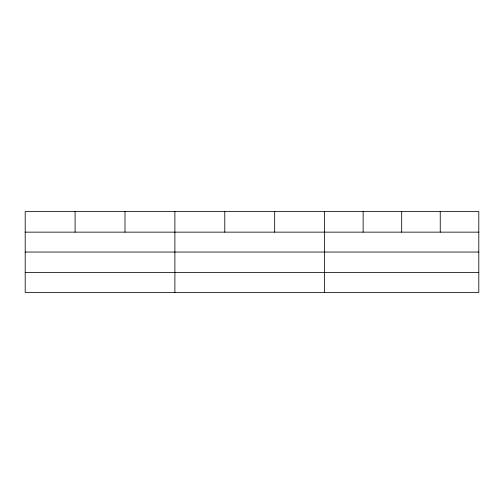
<?xml version="1.0" encoding="UTF-8"?>
<svg xmlns="http://www.w3.org/2000/svg" width="504" height="504" viewBox="0 0 504 504"><rect width="100%" height="100%" fill="white"/><g stroke="black" fill="none" stroke-linecap="round" stroke-linejoin="round"><path stroke-width="0.76" d="M478.8 252.044L478.8 211.567L25.2 211.567L25.2 292.433L478.8 292.433L478.8 252.044L25.2 252.044M25.2 232.149L478.8 232.149M25.2 272.538L478.8 272.538M440.244 211.567L440.244 232.149M401.688 211.567L401.688 232.149M363.132 211.567L363.132 232.149M324.576 211.567L324.576 292.433M274.68 211.567L274.68 232.149M224.784 211.567L224.784 232.149M174.888 211.567L174.888 292.433M124.992 211.567L124.992 232.149M75.096 211.567L75.096 232.149"/></g></svg>
